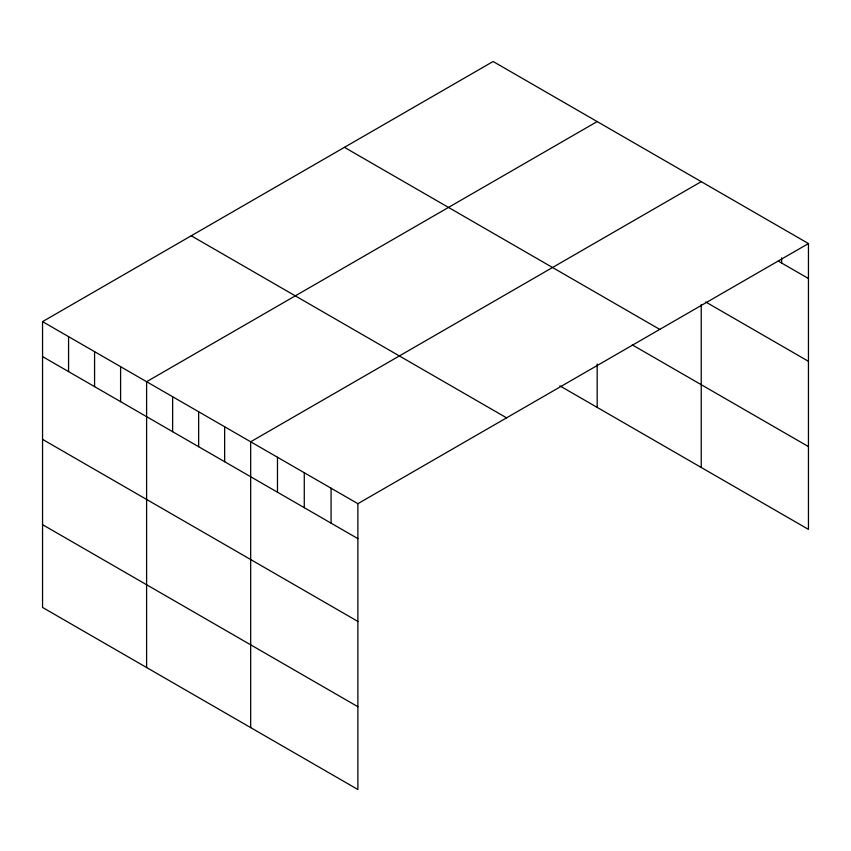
<?xml version="1.0" encoding="UTF-8"?>
<svg xmlns="http://www.w3.org/2000/svg" width="851" height="851" viewBox="0 0 851 851"><rect width="100%" height="100%" fill="white"/><g stroke="black" fill="none" stroke-linecap="round" stroke-linejoin="round"><path stroke-width="1.28" d="M808.45 243.556L357.888 503.686L357.888 789.505L42.55 607.444L42.55 321.625L493.112 61.495L808.45 243.556L808.45 529.375L559.852 385.843M597.179 121.576L146.606 381.705L146.606 667.524M701.235 181.657L250.673 441.786L250.673 727.605M778.293 261.108L808.45 278.511M705.702 301.977L808.45 361.303M344.432 147.34L659.759 329.401M632.24 344.857L808.45 446.594M191.241 235.78L506.568 417.841M42.55 321.625L357.888 503.686M42.55 356.59L357.888 538.64M42.55 439.371L357.888 621.432M42.55 524.663L357.888 706.724M781.643 257.864L781.643 263.044M701.235 304.562L701.235 467.476M597.179 364.026L597.179 407.395M331.082 488.208L331.082 523.174M304.275 472.741L304.275 507.696M277.479 457.264L277.479 492.218M224.653 426.766L224.653 461.721M198.645 411.746L198.645 446.701M172.625 396.726L172.625 431.691M120.597 366.685L120.597 401.651M94.578 351.665L94.578 386.631M68.569 336.645L68.569 371.61"/></g></svg>
